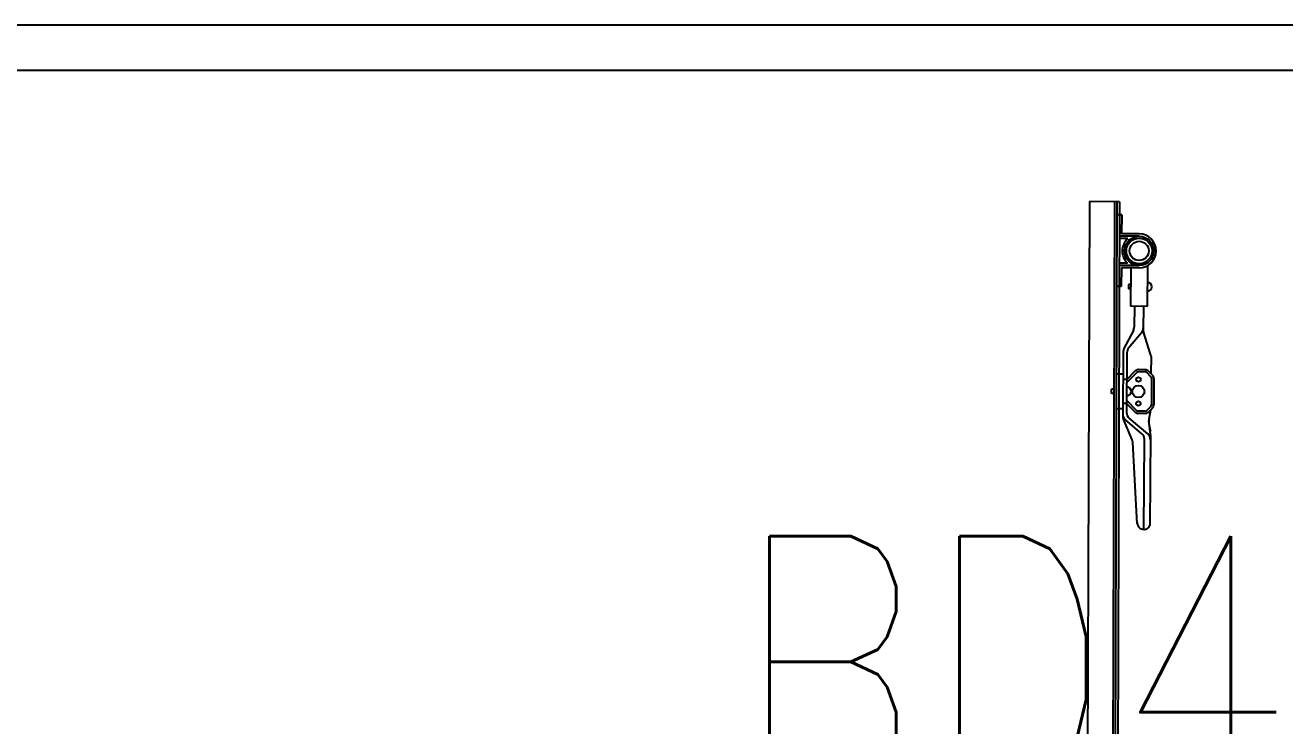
# Model space of a CAD drawing. Extents: x 758840 to 1108724, y -102573 to 143521.
# Drawn here: x 852477 to 854148, y 123103 to 124032 of the extents above; entities that cross this region are included whole.
import ezdxf

# ---------------------------------------------------------------- set-up
doc = ezdxf.new("R2010")
doc.units = 0
doc.header["$LTSCALE"] = 1000
doc.header["$MEASUREMENT"] = 0
doc.layers.add('室外柴油发电-2层', color=241, linetype='Continuous')
doc.styles.add('平面图B$0$HZ', font='romans.shx', dxfattribs={"width": 0.8, "bigfont": 'gbcbig.shx'})

# ---------------------------------------------------------------- blocks, each defined once
blk = doc.blocks.new('柴发假负载')
at = {"linetype": 'Continuous', "lineweight": 25}
for p, q in [((8429993.9, -3626458.913), (8429990.612, -3627478.904)), ((8430033.899, -3626459.153), (8429993.9, -3626458.913)), ((8430024.611, -3627479.108), (8430027.899, -3626459.117)), ((8430027.611, -3627479.126), (8430030.899, -3626459.135)), ((8430033.899, -3626459.153), (8430030.611, -3627479.144)), ((8430036.794, -3626476.671), (8430030.794, -3626476.635)), ((8430036.794, -3626476.671), (8430036.644, -3626501.671)), ((8430060.125, -3626504.812), (8430033.626, -3626504.653)), ((8430060.143, -3626501.812), (8430036.644, -3626501.671)), ((8430044.811, -3626507.72), (8430033.608, -3626507.653)), ((8430059.891, -3626543.811), (8430033.392, -3626543.652)), ((8430044.613, -3626540.719), (8430033.41, -3626540.652)), ((8430036.374, -3626546.67), (8430036.224, -3626571.669)), ((8430059.873, -3626546.811), (8430036.374, -3626546.67)), ((8430048.874, -3626546.745), (8430048.568, -3626597.744)), ((8430070.891, -3626544.005), (8430070.567, -3626597.876)), ((8430036.224, -3626571.669), (8430030.224, -3626571.633)), ((8430045.742, -3626568.726), (8430045.706, -3626574.726)), ((8430048.742, -3626568.744), (8430045.742, -3626568.726)), ((8430048.706, -3626574.744), (8430045.706, -3626574.726)), ((8430070.567, -3626597.876), (8430048.568, -3626597.744)), ((8430053.568, -3626597.774), (8430053.402, -3626625.309)), ((8430065.567, -3626597.846), (8430065.383, -3626628.536)), ((8430052.281, -3626629.85), (8430039.824, -3626653.89)), ((8430063.061, -3626632.87), (8430046.031, -3626653.201)), ((8430075.204, -3626661.201), (8430065.848, -3626631.61)), ((8430038.703, -3626658.431), (8430038.193, -3626743.511)), ((8430043.697, -3626659.563), (8430043.223, -3626738.56)), ((8430075.669, -3626664.275), (8430075.533, -3626686.966)), ((8430038.528, -3626687.685), (8430029.528, -3626687.631)), ((8430043.46, -3626698.958), (8430056.904, -3626685.674)), ((8430043.486, -3626694.715), (8430054.796, -3626683.54)), ((8430068.001, -3626684.862), (8430059.031, -3626684.808)), ((8430068.019, -3626681.862), (8430059.049, -3626681.808)), ((8430075.628, -3626691.331), (8430070.117, -3626685.753)), ((8430077.762, -3626689.222), (8430072.251, -3626683.645)), ((8430043.486, -3626694.715), (8430038.486, -3626694.685)), ((8430076.494, -3626693.457), (8430076.283, -3626728.643)), ((8430079.494, -3626693.475), (8430079.283, -3626728.661)), ((8430023.372, -3626713.595), (8430023.408, -3626707.595)), ((8430026.372, -3626713.613), (8430023.372, -3626713.595)), ((8430026.408, -3626707.613), (8430023.408, -3626707.595)), ((8430043.319, -3626722.472), (8430056.603, -3626735.916)), ((8430038.252, -3626733.684), (8430029.252, -3626733.63)), ((8430043.294, -3626726.715), (8430038.294, -3626726.685)), ((8430043.294, -3626726.715), (8430054.469, -3626738.025)), ((8430067.964, -3626736.863), (8430058.719, -3626736.807)), ((8430075.391, -3626730.759), (8430070.091, -3626735.997)), ((8430077.5, -3626732.893), (8430072.199, -3626738.131)), ((8430073.052, -3626746.896), (8430075.244, -3626735.123)), ((8430050.591, -3626774.898), (8430038.983, -3626747.468)), ((8430063.405, -3626766.777), (8430041.773, -3626748.592)), ((8430071.442, -3626767.002), (8430046.787, -3626746.275)), ((8430067.946, -3626739.863), (8430058.701, -3626739.807)), ((8430074.976, -3626766.926), (8430072.953, -3626749.906)), ((8430075.046, -3626768.167), (8430074.323, -3626888.542)), ((8430057.368, -3626886.185), (8430051.367, -3626778.24)), ((8430066.253, -3626893.855), (8430066.969, -3626774.492))]:
    blk.add_line(p, q, dxfattribs=at)
for centre, radius in [((8430060.008, -3626524.311), 19.5), ((8430060.008, -3626524.311), 17), ((8430060.008, -3626524.311), 12.7), ((8430058.889, -3626710.808), 8), ((8430058.985, -3626694.808), 3), ((8430058.793, -3626726.808), 3)]:
    blk.add_circle(centre, radius, dxfattribs=at)
for centre, radius, start, end in [((8430060.008, -3626524.311), 22.5, 269.656219, 89.656219), ((8430060.008, -3626524.311), 22.5, 269.656219, 89.656219), ((8430060.008, -3626524.311), 22.5, 132.489647, 226.822791), ((8430070.723, -3626571.876), 6, 269.656219, 89.656219), ((8430043.403, -3626625.249), 10, 332.6079, 359.656219), ((8430055.396, -3626626.449), 10, 320.048293, 359.656219), ((8430075.383, -3626628.596), 10, 179.656219, 197.545552), ((8430048.703, -3626658.491), 10, 152.6079, 179.656219), ((8430053.696, -3626659.623), 10, 140.048293, 179.656219), ((8430065.669, -3626664.215), 10, 359.656219, 17.545552), ((8430059.013, -3626687.808), 6, 89.656219, 134.656219), ((8430059.013, -3626687.808), 3, 89.656219, 134.656219), ((8430067.983, -3626687.862), 3, 44.656219, 89.656219), ((8430067.983, -3626687.862), 6, 44.656219, 89.656219), ((8430043.39, -3626710.715), 6, 269.656219, 89.656219), ((8430073.494, -3626693.439), 3, 359.656219, 44.656219), ((8430073.494, -3626693.439), 6, 359.656219, 44.656219), ((8430053.222, -3626738.62), 10, 179.656219, 229.945844), ((8430058.737, -3626733.807), 6, 224.656219, 269.656219), ((8430058.737, -3626733.807), 3, 224.656219, 269.656219), ((8430067.982, -3626733.863), 6, 269.656219, 314.656219), ((8430067.982, -3626733.863), 3, 269.656219, 314.656219), ((8430073.283, -3626728.625), 3, 314.656219, 359.656219), ((8430073.283, -3626728.625), 6, 314.656219, 359.656219), ((8430048.193, -3626743.571), 10, 179.656219, 202.937991), ((8430048.208, -3626740.937), 10, 179.656219, 229.945844), ((8430116.092, -3626749.593), 43.335, 178.414017, 198.818587), ((8430082.883, -3626748.726), 10, 169.453934, 186.777668), ((8430056.969, -3626774.432), 10, 359.656219, 49.945844), ((8430065.006, -3626774.656), 10, 359.656219, 49.945844), ((8430096.593, -3626749.476), 25.725, 210.644713, 213.225479), ((8430065.046, -3626768.107), 10, 359.656219, 6.777668), ((8430065.046, -3626768.107), 10, 359.656219, 6.777668), ((8430041.382, -3626778.795), 10, 3.182014, 22.937991), ((8430066.18, -3626884.959), 8.897, 178.443665, 336.246935)]:
    blk.add_arc(centre, radius, start, end, dxfattribs=at)

msp = doc.modelspace()

# ---------------------------------------------------------------- linework, layer by layer
at = {"layer": '室外柴油发电-2层'}
msp.add_lwpolyline([(869327.49, 124031.98), (802327.49, 124031.98), (802327.49, 118031.98), (869327.49, 118031.98)], close=True, dxfattribs=at)
at = {"layer": '室外柴油发电-2层', "linetype": 'ByBlock', "lineweight": -2}
msp.add_lwpolyline([(866917.49, 119931.99), (866917.49, 123971.99), (802537.49, 123971.99), (802537.49, 118591.99), (866977.49, 118591.99)], dxfattribs=at)

# ---------------------------------------------------------------- block references
at = {"layer": '室外柴油发电-2层'}
msp.add_blockref('柴发假负载', (-7576105, 3750256.89), dxfattribs=at)

# ---------------------------------------------------------------- texts
at = {"layer": '室外柴油发电-2层', "color": 1, "style": '平面图B$0$HZ', "width": 0.8}
msp.add_text('BD4-GYD0101-HVTL-01', height=350, dxfattribs=at).set_placement((853416.53, 123004.03))

doc.saveas('drawing.dxf')
